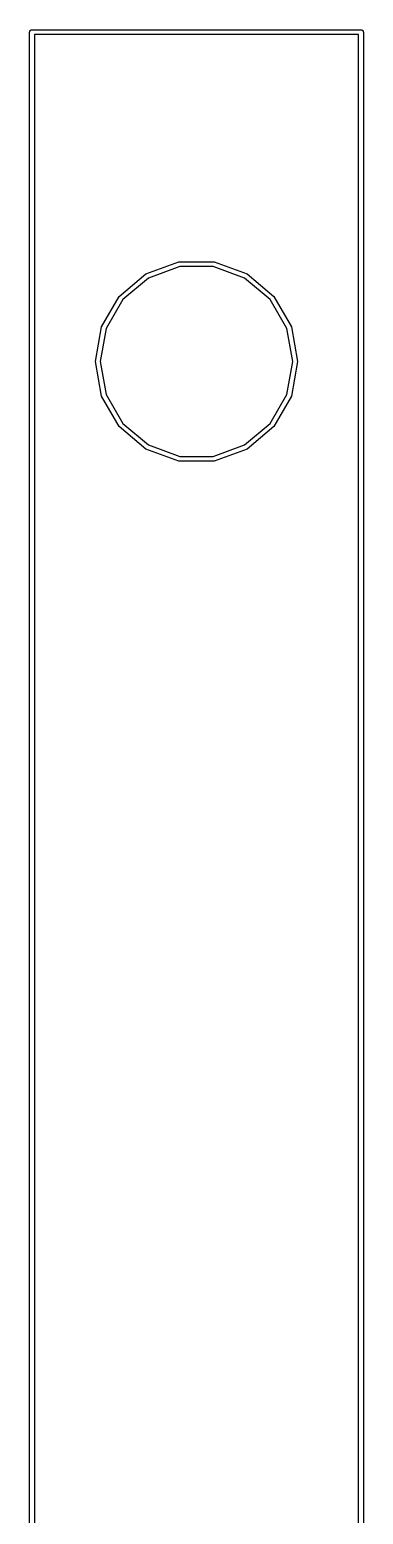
# Model space of a CAD drawing. Extents: x 1 to 57, y -99 to 45.
# Drawn here: x 23.93 to 34.08, y 0 to 45.08 of the extents above; entities that cross this region are included whole.
import ezdxf

# ---------------------------------------------------------------- set-up
doc = ezdxf.new("R2010")
doc.units = 0
doc.header["$MEASUREMENT"] = 0
doc.layers.add('BLACK', color=7, linetype='CONTINUOUS')

msp = doc.modelspace()

# ---------------------------------------------------------------- linework, layer by layer
at = {"layer": 'Black'}
for p, q in [((23.9808, 45.0716), (23.987, 45.0739)), ((23.987, 45.0739), (23.9935, 45.0739)), ((23.9935, 45.0739), (24, 45.075)), ((24, 45.075), (34, 45.075)), ((34, 45.075), (34.0065, 45.0739)), ((34.0065, 45.0739), (34.013, 45.0739)), ((34.013, 45.0739), (34.0192, 45.0716)), ((23.925, 45), (23.9261, 45.0065)), ((23.925, -17.2345), (23.925, 45)), ((23.9261, 45.013), (23.9284, 45.0192)), ((23.9261, 45.0065), (23.9261, 45.013)), ((23.9284, 45.0192), (23.9295, 45.0257)), ((23.9295, 45.0257), (23.9328, 45.0313)), ((23.9328, 45.0313), (23.935, 45.0375)), ((23.935, 45.0375), (23.9393, 45.0425)), ((23.9393, 45.0425), (23.9425, 45.0482)), ((23.9425, 45.0482), (23.9476, 45.0524)), ((23.9476, 45.0524), (23.9518, 45.0575)), ((23.9518, 45.0575), (23.9575, 45.0607)), ((23.9575, 45.0607), (23.9625, 45.065)), ((23.9625, 45.065), (23.9687, 45.0672)), ((23.9687, 45.0672), (23.9743, 45.0705)), ((23.9743, 45.0705), (23.9808, 45.0716)), ((24.075, 44.925), (24.075, -46.925)), ((33.925, 44.925), (24.075, 44.925)), ((33.925, -46.925), (33.925, 44.925)), ((34.0192, 45.0716), (34.0257, 45.0705)), ((34.0257, 45.0705), (34.0313, 45.0672)), ((34.0313, 45.0672), (34.0375, 45.065)), ((34.0375, 45.065), (34.0425, 45.0607)), ((34.0425, 45.0607), (34.0482, 45.0575)), ((34.0482, 45.0575), (34.0524, 45.0524)), ((34.0524, 45.0524), (34.0575, 45.0482)), ((34.0575, 45.0482), (34.0607, 45.0425)), ((34.0607, 45.0425), (34.065, 45.0375)), ((34.065, 45.0375), (34.0672, 45.0313)), ((34.0672, 45.0313), (34.0705, 45.0257)), ((34.0705, 45.0257), (34.0716, 45.0192)), ((34.0716, 45.0192), (34.0739, 45.013)), ((34.0739, 45.013), (34.0739, 45.0065)), ((34.0739, 45.0065), (34.075, 45)), ((34.075, 45), (34.075, -47)), ((27.4625, 37.663), (28.466, 38.0283)), ((28.4921, 37.8806), (27.5375, 37.5331)), ((28.466, 38.0283), (29.534, 38.0283)), ((29.5079, 37.8806), (28.4921, 37.8806)), ((30.4625, 37.5331), (29.5079, 37.8806)), ((29.534, 38.0283), (30.5375, 37.663)), ((26.6444, 36.9766), (27.4625, 37.663)), ((27.5375, 37.5331), (26.7593, 36.8802)), ((31.2407, 36.8802), (30.4625, 37.5331)), ((30.5375, 37.663), (31.3556, 36.9766)), ((26.1104, 36.0517), (26.6444, 36.9766)), ((31.3556, 36.9766), (31.8896, 36.0517)), ((26.7593, 36.8802), (26.2514, 36.0004)), ((31.7486, 36.0004), (31.2407, 36.8802)), ((25.925, 35), (26.1104, 36.0517)), ((26.2514, 36.0004), (26.075, 35)), ((31.925, 35), (31.7486, 36.0004)), ((31.8896, 36.0517), (32.075, 35)), ((26.1104, 33.9483), (25.925, 35)), ((26.075, 35), (26.2514, 33.9996)), ((31.7486, 33.9996), (31.925, 35)), ((32.075, 35), (31.8896, 33.9483)), ((26.6444, 33.0234), (26.1104, 33.9483)), ((26.2514, 33.9996), (26.7593, 33.1198)), ((31.2407, 33.1198), (31.7486, 33.9996)), ((31.8896, 33.9483), (31.3556, 33.0234)), ((27.4625, 32.337), (26.6444, 33.0234)), ((26.7593, 33.1198), (27.5375, 32.4669)), ((30.4625, 32.4669), (31.2407, 33.1198)), ((31.3556, 33.0234), (30.5375, 32.337)), ((27.5375, 32.4669), (28.4921, 32.1194)), ((29.5079, 32.1194), (30.4625, 32.4669)), ((28.466, 31.9717), (27.4625, 32.337)), ((28.4921, 32.1194), (29.5079, 32.1194)), ((30.5375, 32.337), (29.534, 31.9717)), ((29.534, 31.9717), (28.466, 31.9717))]:
    msp.add_line(p, q, dxfattribs=at)

doc.saveas('drawing.dxf')
